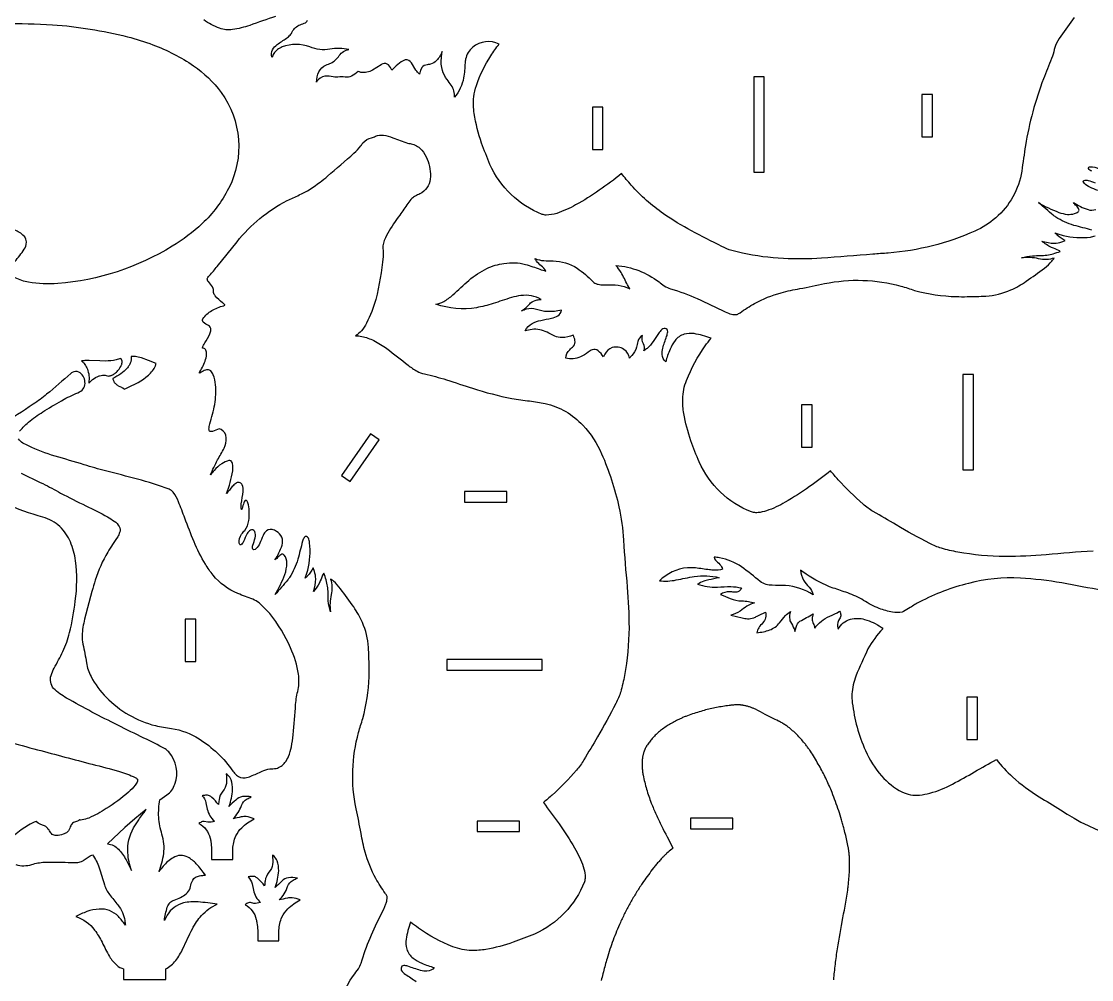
# Model space of a CAD drawing. Extents: x 18.1 to 81.3, y 11.9 to 64.7.
# Drawn here: x 42.56 to 67.84, y 24.52 to 47.15 of the extents above; entities that cross this region are included whole.
import ezdxf

# ---------------------------------------------------------------- set-up
doc = ezdxf.new("R2010")
doc.units = 0
doc.header["$MEASUREMENT"] = 0
doc.layers.get('0').update_dxf_attribs({"linetype": 'CONTINUOUS'})

msp = doc.modelspace()

# ---------------------------------------------------------------- linework, layer by layer
for points in [[(48.566, 47.267, 0.003925), (47.953, 47.058, -0.047624), (47.551, 46.958, -0.122497), (47.24, 46.99, -0.073814), (46.869, 47.186, -0.089923)], [(40.99, 47.059, -0.032685), (43.297, 47.071, -0.04507), (45.066, 46.789, -0.023575), (45.668, 46.6, -0.058692), (46.628, 46.102, -0.080834), (47.279, 45.474, -0.283166), (47.455, 43.203, -0.088092), (46.83, 42.377, -0.05292), (46.125, 41.842, -0.118379), (43.421, 40.958, -0.059823), (42.729, 40.991, -0.074183), (42.417, 41.094, -0.043802)], [(67.43, 47.242, -0.001808), (67.112, 46.801, 0.048267), (66.985, 46.581, 0.053543), (66.958, 46.487, -0.032799), (66.896, 46.274, -0.001182), (66.704, 45.792, 0.050203), (66.276, 44.219, -0.001096), (66.189, 43.615, -0.179531), (65.574, 42.511, -0.075982), (65.082, 42.199, -0.086689), (63.037, 41.68, -0.006698), (62.673, 41.654, -0.00483), (61.458, 41.557, -0.025308), (60.562, 41.549, -0.039353), (59.591, 41.676, -0.013854), (59.342, 41.738, -0.040061), (59.107, 41.835, -0.00145), (58.39, 42.202, -0.025729), (57.725, 42.608, -0.060129), (56.967, 43.284, -0.015158), (56.736, 43.557, -0.044175), (55.653, 42.815, -0.045913), (55.205, 42.617, -0.079791), (54.956, 42.576, -0.074661), (54.861, 42.594, -0.198744), (53.628, 43.774, -0.010998), (53.432, 44.277, -0.047383), (53.257, 44.975, -0.060687), (53.245, 45.368, -0.057482), (53.307, 45.637, -0.062522), (53.653, 46.339, -0.017087), (53.844, 46.616, 0.300286), (53.222, 46.54, 0.184286), (53.054, 46.259, 0.032509), (53.041, 46.17, -0.028759), (53.007, 45.817, -0.125891), (52.793, 45.36, 0.158118), (52.714, 45.642, 0.012289), (52.614, 45.779, -0.079871), (52.505, 45.99, -0.091742), (52.481, 46.292, -0.025713), (52.502, 46.444, -0.084534), (52.367, 46.224, -0.134701), (52.228, 46.141, -0.016605), (52.115, 46.121, 0.2525), (52, 46.025, 0.059575), (51.964, 45.905, -0.07477), (51.879, 46), (51.773, 46.171, 0.318047), (51.629, 46.24, 0.115857), (51.449, 46.133, 0.017302), (51.311, 46, 0.1015), (51.23, 46.124, 0.282727), (51.098, 46.146, 0.045738), (51.056, 46.128), (50.855, 46.002, -0.18395), (50.58, 45.948, -0.049964), (50.515, 45.968, -0.067609), (50.357, 45.857, -0.167125), (50.208, 45.837, 0.112454), (50.036, 45.835, -0.06006), (49.965, 45.836, 0.031409), (49.789, 45.861, 0.224368), (49.575, 45.775, 0.043079), (49.529, 45.718, -0.093148), (49.589, 45.961, -0.173538), (49.754, 46.118, 0.009954), (49.872, 46.165, 0.132246), (50.068, 46.346, -0.191244), (50.296, 46.489, 0.094208), (49.848, 46.493, -0.15346), (49.374, 46.55, 0.17786), (48.723, 46.548, 0.151126), (48.522, 46.392, 0.082325), (48.481, 46.298, -0.241662), (48.493, 46.483, -0.092711), (48.601, 46.602, -0.019299), (48.82, 46.752, 0.042738), (48.911, 46.827, 0.082819), (48.959, 46.908, -0.170782), (49.145, 47.072, -0.005428), (49.27, 47.119, 0.234932), (49.321, 47.183, 0.35305)], [(50.036, 23.63, -0.138745), (50.405, 24.617, 0.003131), (50.521, 24.772, 0.075431), (50.584, 24.909, -0.049842), (51.066, 26.069, 0.025525), (51.17, 26.305, 0.033711), (51.196, 26.398, 0.046653), (51.199, 26.466, 0.087821), (51.193, 26.494, 0.044113), (51.154, 26.559, -0.023513), (50.934, 26.906, -0.05953), (50.682, 27.532, -0.0271), (50.584, 27.972, 0.007058), (50.467, 28.556, -0.118436), (50.525, 30.358, -0.00786), (50.625, 30.684, 0.061214), (50.772, 31.669, 0.012751), (50.774, 31.922, 0.00818), (50.761, 32.366, 0.089353), (50.615, 32.955, 0.051449), (50.41, 33.32, 0.005478), (50.099, 33.751, 0.046223), (49.933, 33.929, 0.026547), (49.863, 33.981, -0.139855), (49.879, 33.612, 0.096415), (49.861, 33.207, -0.049384), (49.81, 33.465, -0.020224), (49.806, 33.655, 0.067289), (49.76, 33.959, 0.014824), (49.706, 34.12, 0.05435), (49.677, 34.071, -0.011044), (49.599, 33.891, -0.063442), (49.464, 33.689, 0.065799), (49.512, 33.985, 0.087486), (49.483, 34.16, 0.025091), (49.449, 34.243, -0.067829), (49.321, 34.053, -0.031851), (49.266, 34, 0.018936), (49.327, 34.189, 0.088965), (49.369, 34.838, 0.056015), (49.339, 34.947, 0.243935), (49.293, 34.987, 0.265649), (49.244, 34.963, 0.077454), (49.201, 34.872, -0.005669), (49.09, 34.446, -0.069677), (48.895, 34.017, -0.023659), (48.851, 33.958, -0.004465), (48.554, 33.612, 0.043572), (48.782, 34.087, 0.087449), (48.832, 34.353, 0.146573), (48.769, 34.547, 0.17072), (48.733, 34.567, 0.114481), (48.713, 34.565, 0.107313), (48.628, 34.505, -0.047605), (48.55, 34.434, 0.066233), (48.717, 34.78, 0.174072), (48.713, 34.966, 0.142602), (48.586, 35.105, 0.075809), (48.483, 35.149, 0.288194), (48.315, 35.086, 0.073331), (48.268, 35.01, -0.014135), (48.192, 34.824, -0.085914), (48.101, 34.694, -0.162564), (48.055, 34.669, -0.31879), (48.027, 34.689, -0.128668), (48.028, 34.781, 0.008326), (48.082, 34.951, 0.159985), (48.071, 35.105, 0.216479), (48.028, 35.142, 0.216479), (47.972, 35.133, 0.132103), (47.894, 35.054, 0.032337), (47.81, 34.867, -0.154521), (47.748, 34.79, -0.348588), (47.719, 34.799, -0.119184), (47.706, 34.829, -0.186766), (47.762, 35.04, -0.024243), (47.836, 35.129, 0.13028), (47.932, 35.361, 0.086554), (47.925, 35.732, 0.079179), (47.891, 35.821, 0.209238), (47.864, 35.842, 0.239226), (47.842, 35.83, 0.05888), (47.814, 35.78, 0.019497), (47.775, 35.646, -0.098553), (47.764, 35.623, -0.345791), (47.759, 35.625, -0.099093), (47.755, 35.758, 0.019902), (47.797, 36.048, 0.117088), (47.777, 36.203, 0.234621), (47.702, 36.263, 0.197162), (47.623, 36.239, 0.052412), (47.542, 36.165, 0.007679), (47.405, 36, 0.055985), (47.553, 36.534, 0.069328), (47.55, 36.708, 0.109173), (47.526, 36.759, 0.235841), (47.464, 36.776, 0.103218), (47.293, 36.703, 0.066248), (47.113, 36.543, 0.015289), (47.026, 36.439, -0.020164), (47.195, 36.793, 0.009044), (47.351, 37.074, 0.140338), (47.401, 37.318, 0.234832), (47.28, 37.513, 0.119377), (47.234, 37.525, -0.00716), (47.074, 37.467, -0.12957), (47.018, 37.463, -0.258637), (46.995, 37.489, -0.074854), (46.992, 37.517, -0.051564), (47.013, 37.645, 0.030476), (47.127, 38.106, 0.060498), (47.149, 38.569, 0.075638), (47.093, 38.803, 0.066103), (47.036, 38.894, 0.193801), (46.964, 38.925, 0.128838), (46.857, 38.892, 0.030521), (46.789, 38.852, -0.149217), (46.768, 38.845), (46.767, 38.847, -0.090408), (46.778, 38.877, 0.059639), (46.913, 39.167, 0.067073), (46.936, 39.32, 0.123991), (46.911, 39.402, 0.247435), (46.845, 39.432, -0.229764), (46.838, 39.435, -0.229764), (46.836, 39.443, -0.072169), (46.897, 39.558, 0.037646), (47.013, 39.773, 0.06957), (47.037, 39.87, 0.294773), (46.981, 39.967, -0.049), (46.856, 40.045, -0.359267), (46.849, 40.124, -0.115064), (47.058, 40.321, -0.071203), (47.34, 40.435, 0.145461), (47.365, 40.452, 0.244545), (47.364, 40.458, 0.057787), (47.314, 40.506, -0.060573), (47.14, 40.666, -0.093434), (47.1, 40.746, -0.081844), (47.1, 40.798, 0.152435), (47.075, 40.883, 0.029721), (46.977, 41.004, -0.159261), (46.951, 41.067, -0.174633), (46.965, 41.106, -0.037045), (47.004, 41.15, 0.011505), (47.186, 41.363), (47.655, 41.947, -0.108072), (48.839, 42.919, -0.008279), (49.125, 43.051, 0.054045), (49.616, 43.355, 0.014517), (49.791, 43.496, -0.001515), (50.417, 44.037, 0.05843), (50.58, 44.212, -0.028642), (50.628, 44.285, -0.163815), (50.829, 44.4, 0.033968), (50.927, 44.439, -0.138644), (51.111, 44.463, -0.057074), (51.335, 44.402, 0.016952), (51.684, 44.278, 0.010434), (51.8, 44.25, -0.152282), (52.019, 44.108, -0.087984), (52.145, 43.9, -0.123442), (52.218, 43.426, -0.252877), (51.972, 43.077, -0.007399), (51.864, 43.026, 0.058507), (51.786, 42.972, 0.039309), (51.687, 42.85, 0.002906), (51.499, 42.578, 0.03059), (51.217, 42.153, 0.052563), (51.112, 41.913, 0.100821), (51.101, 41.791, -0.042062), (51.104, 41.595, -0.043878), (50.929, 40.584, -0.046566), (50.714, 40.023, -0.052273), (50.592, 39.841, -0.078492), (50.453, 39.727, -0.062905), (50.601, 39.711, -0.062239), (50.887, 39.611, -0.042794), (51.196, 39.422, -0.010901), (51.696, 39.031, 0.039136), (51.906, 38.886, 0.086512), (52.082, 38.825, -0.021386), (52.6, 38.686, -0.003617), (53.218, 38.485, 0.03319), (54.147, 38.247, 0.013674), (54.565, 38.186, -0.018992), (54.932, 38.126, -0.153252), (55.823, 37.611, -0.086144), (56.266, 36.939, -0.04804), (56.676, 35.683, -0.039046), (56.783, 34.898, 0.008145), (56.871, 33.792, -0.020963), (56.913, 32.824, -0.042897), (56.807, 31.703, -0.018722), (56.718, 31.317, -0.048143), (56.601, 31.042, -0.019075), (56.167, 30.25, 0.001035), (55.849, 29.709, -0.043187), (55.673, 29.466, -0.030118), (55.098, 28.879, -0.012563), (54.89, 28.701, -0.00281), (55.261, 28.198, -0.021316), (55.629, 27.628, -0.047164), (55.833, 27.187, -0.050781), (55.876, 26.985, -0.052075), (55.873, 26.881, -0.04685), (55.859, 26.829, -0.198744), (54.679, 25.596, -0.010935), (54.176, 25.4, -0.041773), (53.535, 25.232, -0.038529), (53.194, 25.206, -0.085425), (52.752, 25.296, -0.063089), (51.938, 25.737, -0.013884), (51.755, 25.875, 0.057371), (51.648, 25.474, 0.097586), (51.663, 25.242, 0.159769), (51.813, 25.025, 0.065779), (52.018, 24.907, 0.029941), (52.312, 24.803, -0.206916), (52.141, 24.72, -0.081775), (51.989, 24.735, -0.016954), (51.691, 24.834, 0.064515), (51.594, 24.853, 0.399711), (51.53, 24.791, 0.045603), (51.531, 24.739, 0.096194), (51.632, 24.643, -0.015351), (51.882, 24.472, -0.055443)], [(67.842, 43.614, -0.154478), (67.765, 43.676, -0.348708), (67.774, 43.705, -0.119073), (67.804, 43.718, -0.186777), (68.015, 43.662, -0.02424)], [(67.986, 43.156, -0.014116), (67.8, 43.232, -0.085903), (67.669, 43.323, -0.162536), (67.644, 43.37, -0.318767), (67.664, 43.397, -0.128668), (67.756, 43.396, 0.008322), (67.926, 43.342, 0.159989)], [(67.847, 42.223, -0.005662), (67.422, 42.334, -0.069674), (66.992, 42.529, -0.023677), (66.933, 42.573, -0.004547), (66.587, 42.87, 0.041918), (67.062, 42.641, 0.053763), (67.269, 42.593, 0.090467), (67.435, 42.611, 0.074055), (67.52, 42.654, 0.323043), (67.54, 42.711, 0.107249), (67.48, 42.796, -0.047536), (67.409, 42.874, 0.066235), (67.755, 42.707, 0.174076), (67.942, 42.711, 0.165589)], [(42.374, 41.445, 0.02763), (42.605, 41.734, 0.092193), (42.674, 41.884, 0.288349), (42.596, 42.104, 0.124217), (42.363, 42.231, 0.045844)], [(67.873, 34.641, 0.008145), (66.767, 34.553, -0.020963), (65.799, 34.511, -0.042897), (64.679, 34.617, -0.018722), (64.292, 34.706, -0.048143), (64.017, 34.823, -0.019075), (63.225, 35.257, 0.001035), (62.684, 35.575, -0.043187), (62.441, 35.751, -0.030118), (61.854, 36.326, -0.012563), (61.676, 36.534, -0.00281), (61.173, 36.163, -0.021315), (60.603, 35.795, -0.047162), (60.162, 35.591, -0.050789), (59.96, 35.548, -0.05206), (59.856, 35.551, -0.046857), (59.804, 35.565, -0.198745), (58.571, 36.745, -0.01093), (58.375, 37.248, -0.041772), (58.207, 37.889, -0.038529), (58.181, 38.23, -0.085426), (58.271, 38.672, -0.063091), (58.712, 39.486, -0.013883), (58.85, 39.669, 0.057374), (58.449, 39.776, 0.097611), (58.217, 39.761, 0.159709), (58, 39.611, 0.065673), (57.882, 39.406, 0.031548), (57.779, 39.113, -0.212601), (57.695, 39.284, -0.076499), (57.709, 39.431, -0.024331), (57.802, 39.708, 0.045374), (57.828, 39.821, 0.426261), (57.767, 39.894, 0.045597), (57.714, 39.893, 0.091521), (57.627, 39.803), (57.485, 39.594, -0.05877), (57.343, 39.429, -0.040797), (57.267, 39.372, 0.228724), (57.255, 39.535, -0.208803), (57.23, 39.732, 0.204624), (57.118, 39.591, -0.016988), (57.091, 39.454, -0.107421), (56.979, 39.256, -0.022471), (56.924, 39.195, 0.218705), (56.793, 39.402, 0.242788), (56.516, 39.445, 0.171212), (56.343, 39.292, 0.03426), (56.311, 39.229, 0.081277), (56.181, 39.372, 0.257911), (56.043, 39.396, 0.078076), (55.949, 39.341, -0.053308), (55.769, 39.226, -0.165221), (55.418, 39.194, -0.181195), (55.512, 39.396, 0.021516), (55.601, 39.481, 0.230596), (55.637, 39.617, 0.065119), (55.597, 39.74, -0.102309), (55.327, 39.682, -0.09166), (55.159, 39.717, -0.02435), (54.978, 39.808, 0.15666), (54.622, 39.875, 0.053699), (54.458, 39.84, -0.165936), (54.628, 40.019, -0.068075), (54.827, 40.09, -0.004735), (55.083, 40.142, 0.086735), (55.233, 40.199, 0.20593), (55.318, 40.328, -0.057828), (54.985, 40.296, -0.079949), (54.726, 40.349, 0.148824), (54.492, 40.352, 0.024726), (54.376, 40.314, 0.067012), (54.501, 40.412, -0.012767), (54.589, 40.5, -0.142006), (54.741, 40.572, -0.037827), (54.839, 40.582, 0.165969), (54.358, 40.674, 0.039609), (54.139, 40.628, 0.008306), (53.702, 40.486, -0.030814), (53.31, 40.389, -0.124758), (52.348, 40.473, 0.102561), (52.536, 40.535, 0.056959), (52.752, 40.691, -0.005461), (53.132, 41.035, -0.063263), (53.554, 41.315, -0.079246), (53.96, 41.432, -0.027955), (54.218, 41.451, -0.072759), (54.466, 41.412, -0.014972), (54.808, 41.298, 0.011768), (54.945, 41.254, 0.164846), (54.84, 41.376, -0.068303), (54.726, 41.49, -0.044931), (54.693, 41.549, 0.076653), (54.903, 41.5, 0.025143), (55.12, 41.492, -0.148872), (55.686, 41.322, -0.057644), (56.059, 41.005, 0.136902), (56.159, 40.948, 0.059335), (56.274, 40.931, -0.010068), (56.587, 40.926, -0.084223), (56.863, 40.869, -0.030098), (56.932, 40.836), (56.877, 40.926, 0.018211), (56.724, 41.224, 0.051838), (56.605, 41.387, -0.143391), (57.622, 40.997, 0.015732), (57.747, 40.903, 0.078371), (57.897, 40.835, -0.034724), (58.524, 40.605, -0.013947), (59.185, 40.291, 0.042721), (59.336, 40.236, 0.067123), (59.442, 40.225, 0.074243), (59.469, 40.231, 0.05009), (59.535, 40.27, -0.024201), (59.881, 40.49, -0.059496), (60.507, 40.742, -0.027114), (60.948, 40.84, 0.00707), (61.531, 40.957, -0.118436), (63.333, 40.899, -0.00786), (63.66, 40.799, 0.061213), (64.644, 40.652, 0.012752), (64.897, 40.65, 0.00818), (65.342, 40.663, 0.089353), (65.93, 40.809, 0.051449), (66.295, 41.014, 0.005478), (66.726, 41.325, 0.046223), (66.904, 41.491, 0.026547), (66.956, 41.561, -0.139855), (66.588, 41.545, 0.096415), (66.182, 41.563, -0.049385), (66.44, 41.614, -0.020223), (66.63, 41.618, 0.067295), (66.934, 41.665, 0.014774), (67.095, 41.718, 0.044139), (67.066, 41.737, 0.009954), (66.893, 41.813, -0.071673), (66.665, 41.96, 0.066243), (66.96, 41.912, 0.087484), (67.136, 41.941, 0.025089), (67.219, 41.975, -0.067829), (67.028, 42.103, -0.031851), (66.975, 42.158, 0.018936), (67.165, 42.097, 0.088966), (67.813, 42.055, 0.05601), (67.922, 42.085, 0.243836)], [(42.519, 37.471, -0.0556), (42.766, 37.713, -0.030559), (43.115, 37.957, -0.016237), (43.568, 38.225, -0.021217), (43.937, 38.401, 0.311182), (44.063, 38.637, 0.252688), (43.919, 38.869, 0.271322), (43.759, 38.858, 0.039668), (43.73, 38.835, -0.000799), (43.157, 38.343, -0.020858), (42.841, 38.11, -0.002371), (42.095, 37.617, 0.013297)], [(42.554, 36.481, 0.002365), (43.07, 36.233, -0.017758), (43.486, 36.012, 0.013843), (44.085, 35.711, -0.018799), (44.594, 35.448, -0.012103), (44.756, 35.349, -0.089513), (44.874, 35.22, -0.222177), (44.882, 35.078, -0.054054), (44.835, 34.98, 0.014394), (44.6, 34.616, 0.055203), (44.305, 33.955, 0.011763), (44.226, 33.686), (44.054, 33.033, 0.050413), (43.995, 32.644, 0.056514), (44.014, 32.444, -0.028333), (44.095, 32.002, 0.079755), (44.206, 31.677, 0.076158), (44.568, 31.186, 0.136497), (45.726, 30.517, 0.034232), (46.11, 30.452, -0.10269), (46.757, 30.205, -0.099507), (47.558, 29.444, 0.054189), (47.64, 29.348, 0.214463), (47.844, 29.287, 0.075476), (47.982, 29.323, 0.005584), (48.248, 29.442, -0.07178), (48.426, 29.494, 0.046839), (48.575, 29.508, 0.176212), (48.787, 29.647, 0.075602), (48.869, 29.791, 0.046443), (48.939, 30.019, 0.027252), (48.981, 30.304, 0.005702), (49.038, 31.019, -0.035125), (49.097, 31.37, 0.090069), (49.106, 31.733, 0.06898), (48.92, 32.354, 0.068717), (48.426, 33.163, 0.039769), (48.174, 33.417, 0.075512), (48.027, 33.502, -0.004503), (47.675, 33.637, -0.125054), (47.089, 34.073, -0.038275), (46.906, 34.332, -0.036786), (46.639, 34.862, -0.009838), (46.422, 35.416, 0.003198), (46.27, 35.806, 0.065239), (46.148, 36.029, 0.141225), (46.051, 36.099, 0.027894), (45.306, 36.339, 0.001515), (44.546, 36.535, -0.0137), (44.046, 36.679, 0.003085), (43.355, 36.885, -0.039903), (42.729, 37.123, -0.016897), (42.597, 37.193, -0.079079), (42.489, 37.288, -0.25982)], [(42.431, 27.234, 0.144851), (42.804, 27.238, -0.064584), (43.103, 27.292, -0.02396), (43.668, 27.287, 0.010942), (43.864, 27.285, 0.055962), (43.98, 27.305, 0.07914), (44.043, 27.346, -0.052165), (44.238, 27.467, -0.084155), (44.397, 27.163, -0.008025), (44.521, 26.759, 0.088695), (44.644, 26.529, 0.010388), (44.842, 26.282, -0.131415), (45.003, 25.912, -0.022618), (45.016, 25.808, 0.034035), (44.851, 26.01, 0.222365), (44.397, 26.184, 0.077202), (44.108, 26.125, 0.033489), (43.843, 26.011, -0.16024), (44.291, 25.688, -0.042213), (44.465, 25.403, 0.016691), (44.643, 25.064, 0.072661), (44.813, 24.859, 0.093343), (44.973, 24.77), (44.973, 24.52), (45.973, 24.52), (45.973, 24.77, 0.105285), (46.205, 24.97, 0.055213), (46.376, 25.253, -0.012702), (46.599, 25.718, -0.058325), (46.817, 26.034, -0.104148), (47.189, 26.301, 0.010933), (46.735, 26.354, 0.073772), (46.388, 26.329, 0.198337), (46.006, 26.042, 0.042453), (45.939, 25.912, -0.04715), (46.008, 26.23, -0.093243), (46.07, 26.337, -0.117228), (46.173, 26.399, 0.084754), (46.455, 26.544, 0.147592), (46.544, 26.681, -0.010356), (46.585, 26.824, -0.233312), (46.72, 26.955, -0.05193), (46.822, 26.979, -0.010674), (46.909, 26.986, 0.024877), (46.692, 27.254, 0.07386), (46.495, 27.409, 0.268812), (46.146, 27.399, 0.086636), (45.912, 27.198, 0.012602), (45.809, 27.072, 0.05932), (45.923, 27.496, 0.106272), (45.881, 27.953, -0.054463), (45.805, 28.354, -0.057709), (45.832, 28.769), (45.998, 28.88, 0.158148), (46.187, 29.139, 0.271021), (46.042, 29.895, 0.06059), (45.957, 29.968, 0.020769), (45.455, 30.225, -0.006683), (44.838, 30.529, -0.015473), (43.629, 31.169, -0.06454), (43.322, 31.394, -0.24301), (43.261, 31.704, -0.05394), (43.335, 31.876, 0.012238), (43.541, 32.267, 0.051078), (43.7, 32.716, 0.033761), (43.832, 33.459, 0.07051), (43.839, 34.413, 0.064), (43.719, 34.855, 0.09958), (43.469, 35.219, 0.120594), (43.068, 35.443, -0.038351), (42.181, 35.762, 0.054843)], [(68.103, 33.71, -0.000542), (67.136, 33.887, 0.029527), (66.157, 34.003, 0.075245), (64.933, 33.878, 0.059143), (63.779, 33.438, 0.014741), (63.556, 33.31, -0.008216), (63.399, 33.211, -0.073357), (63.367, 33.199, -0.090315), (63.137, 33.199, -0.05967), (62.824, 33.287, -0.047653), (62.453, 33.476, 0.052238), (62.081, 33.652, -0.002306), (61.736, 33.768, -0.066468), (61.097, 34.098, -0.009731), (60.962, 34.193, 0.075674), (61.038, 33.951, 0.086057), (61.166, 33.792, -0.150846), (61.261, 33.607, 0.13428), (60.611, 33.824, 0.004116), (60.298, 33.832, -0.038767), (60.15, 33.851, -0.097376), (60.013, 33.921, 0.01714), (59.571, 34.268, 0.108074), (59.05, 34.482, 0.026603), (58.922, 34.496, 0.181342), (59.007, 34.377, -0.088756), (59.097, 34.269, -0.049923), (59.12, 34.213, -0.105506), (58.917, 34.188, -0.02449), (58.815, 34.197, 0.002437), (58.481, 34.242, 0.187304), (57.771, 34.051, 0.033424), (57.632, 33.938, 0.075821), (58.027, 33.958, -0.010713), (58.455, 34.041, -0.100749), (59.042, 34.012, -0.023208), (58.795, 33.963, 0.055407), (58.677, 33.929, 0.016735), (58.533, 33.86, 0.100305), (59, 33.787, -0.020285), (59.319, 33.803, -0.054868), (59.567, 33.77, -0.127164), (59.516, 33.693, -0.155265), (59.443, 33.668, -0.042266), (59.34, 33.676, 0.136045), (59.122, 33.644, 0.044675), (59.077, 33.617, 0.015221), (59.304, 33.52, 0.081343), (59.579, 33.463, -0.067786), (59.881, 33.415, 0.090804), (59.7, 33.339, 0.012449), (59.536, 33.225, -0.097633), (59.315, 33.126), (59.587, 33.063, 0.02432), (59.709, 33.042, 0.122411), (59.859, 33.066, 0.033681), (59.937, 33.103, -0.017239), (60.14, 33.2, -0.1182), (60.14, 33.066, -0.100556), (60.072, 32.945, 0.039369), (59.977, 32.828, 0.09971), (59.934, 32.713, 0.065085), (60.237, 32.778, 0.13038), (60.471, 32.946, -0.026532), (60.607, 33.116, -0.069909), (60.727, 33.21, 0.137772), (60.708, 33.023, 0.059571), (60.726, 32.971, -0.032504), (60.812, 32.802, -0.030661), (60.832, 32.74), (60.881, 32.892, -0.17415), (60.949, 32.982, 0.001615), (61.26, 33.157, 0.06923), (61.239, 33.038, 0.116422), (61.266, 32.931, -0.087205), (61.302, 32.817, -0.151257), (61.653, 33.102, 0.037241), (61.886, 33.218, -0.100703), (61.917, 33.136, -0.182424), (61.884, 33.039, 0.190192), (61.841, 32.857, 0.04589), (61.853, 32.794, -0.223597), (62.145, 33.03, -0.13255), (62.478, 33.027, -0.085249), (62.871, 32.841, -0.058072), (62.905, 32.806, -0.330324), (62.906, 32.801, 0.069332), (62.558, 32.328, 0.019577), (62.273, 31.688, 0.070486), (62.179, 31.265, 0.050355), (62.188, 31.06, 0.074491), (62.498, 29.927, 0.070879), (62.878, 29.329, 0.092875), (63.361, 28.951, 0.137869), (63.774, 28.879, 0.045287), (64.018, 28.924, 0.059458), (64.554, 29.136, 0.005917), (65.074, 29.425, -0.003183), (65.591, 29.718, 0.049474), (65.973, 29.305, 0.044023), (66.6, 28.838, 0.002318), (67.106, 28.53, 0.153583), (69.93, 27.677, 0.027756)], [(42.215, 30.148, 0.006146), (42.942, 29.949, 0.000421), (44.234, 29.605, -0.010892), (44.876, 29.435, -0.032951), (45.249, 29.294, -0.085529), (45.3, 29.252, -0.233583), (45.302, 29.204, -0.096698), (45.249, 29.111, -0.048428), (45.091, 28.947, -0.044512), (44.566, 28.558, -0.041707), (44.156, 28.336, -0.052969), (43.999, 28.29, -0.092075), (43.938, 28.293, -0.155289), (43.862, 28.253, 0.119259), (43.77, 28.212, 0.131194), (43.716, 28.126, -0.10661), (43.648, 28.008, -0.124074), (43.546, 27.953, -0.072134), (43.385, 27.921, -0.135686), (43.29, 27.948, -0.12044), (43.225, 28.034, 0.188777), (43.197, 28.062, 0.213734), (43.108, 28.148, -0.09507), (42.913, 28.25, 0.08914), (42.727, 28.167, 0.078884), (42.114, 27.641, 0.061034)]]:
    msp.add_lwpolyline(points, format="xyb")
for points in [[(60.109, 45.84), (59.859, 45.84), (59.859, 43.59), (60.109, 43.59)], [(64.082, 45.427), (63.832, 45.427), (63.832, 44.427), (64.082, 44.427)], [(56.297, 45.127), (56.047, 45.127), (56.047, 44.127), (56.297, 44.127)], [(44.904, 39.19), (44.88, 39.18), (44.853, 39.171), (44.826, 39.162), (44.798, 39.155), (44.768, 39.15), (44.738, 39.144), (44.675, 39.137), (44.61, 39.132), (44.544, 39.13), (44.41, 39.132), (44.161, 39.14), (44.108, 39.141), (44.061, 39.139), (44.039, 39.137), (44.019, 39.135), (44.001, 39.132), (43.992, 39.131), (43.984, 39.129), (43.994, 39.121), (44.004, 39.112), (44.013, 39.103), (44.023, 39.094), (44.032, 39.083), (44.041, 39.073), (44.059, 39.05), (44.076, 39.024), (44.093, 38.996), (44.107, 38.966), (44.121, 38.934), (44.132, 38.9), (44.142, 38.864), (44.15, 38.825), (44.155, 38.785), (44.158, 38.742), (44.158, 38.698), (44.155, 38.651), (44.15, 38.603), (44.163, 38.618), (44.177, 38.634), (44.192, 38.649), (44.208, 38.663), (44.242, 38.691), (44.277, 38.716), (44.313, 38.739), (44.33, 38.748), (44.348, 38.757), (44.364, 38.765), (44.38, 38.772), (44.395, 38.777), (44.409, 38.781), (44.447, 38.79), (44.477, 38.795), (44.49, 38.797), (44.501, 38.797), (44.512, 38.797), (44.522, 38.797), (44.532, 38.796), (44.542, 38.794), (44.563, 38.789), (44.617, 38.775), (44.631, 38.777), (44.645, 38.779), (44.659, 38.782), (44.672, 38.786), (44.685, 38.79), (44.698, 38.795), (44.71, 38.8), (44.722, 38.806), (44.734, 38.812), (44.745, 38.819), (44.756, 38.826), (44.767, 38.834), (44.787, 38.85), (44.806, 38.867), (44.824, 38.884), (44.84, 38.902), (44.855, 38.92), (44.868, 38.937), (44.88, 38.954), (44.89, 38.97), (44.907, 38.998), (44.919, 39.024), (44.925, 39.037), (44.93, 39.05), (44.934, 39.063), (44.937, 39.075), (44.939, 39.082), (44.94, 39.088), (44.94, 39.094), (44.941, 39.101), (44.941, 39.107), (44.941, 39.113), (44.941, 39.119), (44.94, 39.125), (44.939, 39.131), (44.938, 39.137), (44.936, 39.143), (44.934, 39.148), (44.932, 39.154), (44.929, 39.159), (44.926, 39.165), (44.923, 39.17), (44.919, 39.175), (44.914, 39.18), (44.91, 39.185)], [(44.719, 38.714), (44.724, 38.698), (44.729, 38.682), (44.735, 38.667), (44.742, 38.653), (44.748, 38.64), (44.756, 38.629), (44.764, 38.617), (44.772, 38.607), (44.781, 38.598), (44.79, 38.589), (44.799, 38.581), (44.809, 38.573), (44.819, 38.566), (44.829, 38.559), (44.849, 38.547), (44.927, 38.509), (44.945, 38.5), (44.953, 38.496), (44.961, 38.491), (44.968, 38.485), (44.975, 38.48), (44.978, 38.477), (44.981, 38.474), (44.984, 38.471), (44.986, 38.468), (45.047, 38.492), (45.141, 38.533), (45.256, 38.591), (45.317, 38.625), (45.38, 38.663), (45.443, 38.704), (45.503, 38.748), (45.56, 38.795), (45.587, 38.82), (45.612, 38.846), (45.636, 38.872), (45.658, 38.898), (45.678, 38.926), (45.696, 38.954), (45.705, 38.968), (45.712, 38.982), (45.719, 38.997), (45.726, 39.012), (45.731, 39.026), (45.736, 39.041), (45.74, 39.056), (45.744, 39.071), (45.56, 39.144), (45.395, 39.201), (45.321, 39.221), (45.287, 39.228), (45.256, 39.234), (45.226, 39.237), (45.212, 39.237), (45.199, 39.238), (45.186, 39.237), (45.174, 39.236), (45.163, 39.234), (45.157, 39.233), (45.152, 39.231), (45.153, 39.223), (45.155, 39.214), (45.155, 39.205), (45.156, 39.197), (45.156, 39.188), (45.156, 39.179), (45.155, 39.162), (45.152, 39.144), (45.149, 39.127), (45.144, 39.109), (45.138, 39.092), (45.131, 39.075), (45.123, 39.057), (45.114, 39.04), (45.103, 39.023), (45.092, 39.006), (45.08, 38.989), (45.067, 38.972), (45.053, 38.955), (45.022, 38.922), (44.987, 38.89), (44.95, 38.858), (44.909, 38.827), (44.865, 38.798), (44.819, 38.769), (44.77, 38.741)], [(65.052, 38.811), (64.802, 38.811), (64.802, 36.561), (65.052, 36.561)], [(61.24, 38.098), (60.99, 38.098), (60.99, 37.098), (61.24, 37.098)], [(50.808, 37.412), (50.124, 36.426), (50.329, 36.284), (51.014, 37.269)], [(53.027, 36.049), (53.027, 35.799), (54.027, 35.799), (54.027, 36.049)], [(46.433, 32.03), (46.683, 32.03), (46.683, 33.03), (46.433, 33.03)], [(52.613, 32.077), (52.613, 31.827), (54.863, 31.827), (54.863, 32.077)], [(65.145, 31.189), (64.895, 31.189), (64.895, 30.189), (65.145, 30.189)], [(59.366, 28.081), (59.366, 28.331), (58.366, 28.331), (58.366, 28.081)], [(53.326, 28.265), (53.326, 28.015), (54.326, 28.015), (54.326, 28.265)]]:
    msp.add_lwpolyline(points, close=True)
msp.add_lwpolyline([(61.751, 24.514), (61.754, 24.561), (61.758, 24.607), (61.762, 24.653), (61.767, 24.698), (61.771, 24.744), (61.776, 24.79), (61.781, 24.836), (61.787, 24.882), (61.792, 24.928), (61.798, 24.974), (61.804, 25.019), (61.811, 25.065), (61.817, 25.111), (61.824, 25.156), (61.831, 25.202), (61.838, 25.248), (61.853, 25.339), (61.868, 25.43), (61.883, 25.521), (61.899, 25.612), (61.915, 25.703), (61.932, 25.794), (61.965, 25.975), (61.982, 26.069), (62, 26.163), (62.018, 26.257), (62.026, 26.304), (62.035, 26.351), (62.043, 26.399), (62.051, 26.446), (62.059, 26.493), (62.066, 26.54), (62.073, 26.587), (62.079, 26.635), (62.085, 26.682), (62.087, 26.706), (62.09, 26.729), (62.095, 26.775), (62.099, 26.82), (62.104, 26.865), (62.108, 26.911), (62.111, 26.956), (62.115, 27.002), (62.118, 27.047), (62.12, 27.093), (62.122, 27.138), (62.123, 27.161), (62.124, 27.184), (62.124, 27.207), (62.125, 27.23), (62.125, 27.252), (62.125, 27.275), (62.125, 27.298), (62.124, 27.321), (62.124, 27.343), (62.123, 27.366), (62.122, 27.389), (62.12, 27.412), (62.119, 27.434), (62.117, 27.457), (62.115, 27.477), (62.113, 27.496), (62.111, 27.516), (62.109, 27.535), (62.106, 27.555), (62.104, 27.574), (62.101, 27.593), (62.098, 27.613), (62.095, 27.632), (62.091, 27.651), (62.084, 27.69), (62.077, 27.728), (62.068, 27.767), (62.06, 27.805), (62.051, 27.844), (62.042, 27.882), (62.033, 27.92), (62.014, 27.996), (61.995, 28.072), (61.988, 28.1), (61.981, 28.128), (61.974, 28.155), (61.966, 28.183), (61.959, 28.21), (61.951, 28.237), (61.943, 28.265), (61.935, 28.292), (61.918, 28.347), (61.901, 28.401), (61.884, 28.455), (61.866, 28.509), (61.847, 28.563), (61.828, 28.617), (61.809, 28.671), (61.789, 28.724), (61.769, 28.778), (61.749, 28.831), (61.729, 28.884), (61.708, 28.937), (61.693, 28.975), (61.677, 29.014), (61.661, 29.052), (61.645, 29.09), (61.629, 29.127), (61.612, 29.165), (61.595, 29.203), (61.578, 29.24), (61.56, 29.277), (61.542, 29.315), (61.524, 29.352), (61.505, 29.388), (61.486, 29.425), (61.467, 29.461), (61.447, 29.498), (61.428, 29.534), (61.406, 29.573), (61.384, 29.611), (61.361, 29.65), (61.339, 29.689), (61.316, 29.727), (61.293, 29.766), (61.269, 29.804), (61.246, 29.841), (61.221, 29.879), (61.196, 29.916), (61.184, 29.935), (61.171, 29.953), (61.158, 29.971), (61.145, 29.989), (61.132, 30.007), (61.119, 30.025), (61.106, 30.043), (61.092, 30.061), (61.078, 30.079), (61.064, 30.096), (61.05, 30.114), (61.036, 30.131), (61.014, 30.157), (60.992, 30.182), (60.97, 30.208), (60.947, 30.233), (60.924, 30.257), (60.9, 30.282), (60.877, 30.306), (60.852, 30.329), (60.828, 30.353), (60.803, 30.376), (60.778, 30.398), (60.752, 30.42), (60.726, 30.442), (60.7, 30.463), (60.673, 30.484), (60.646, 30.505), (60.627, 30.518), (60.608, 30.531), (60.589, 30.544), (60.569, 30.556), (60.549, 30.568), (60.529, 30.58), (60.509, 30.591), (60.488, 30.602), (60.467, 30.613), (60.447, 30.624), (60.405, 30.645), (60.363, 30.666), (60.322, 30.687), (60.227, 30.735), (60.18, 30.759), (60.133, 30.783), (60.015, 30.843), (59.956, 30.873), (59.897, 30.903), (59.881, 30.912), (59.864, 30.919), (59.847, 30.927), (59.83, 30.934), (59.813, 30.94), (59.796, 30.947), (59.779, 30.953), (59.761, 30.958), (59.744, 30.964), (59.726, 30.969), (59.709, 30.974), (59.691, 30.978), (59.673, 30.983), (59.655, 30.987), (59.637, 30.991), (59.619, 30.995), (59.609, 30.997), (59.598, 30.999), (59.588, 31.001), (59.577, 31.002), (59.566, 31.004), (59.556, 31.005), (59.545, 31.006), (59.534, 31.007), (59.524, 31.008), (59.513, 31.008), (59.491, 31.009), (59.47, 31.009), (59.449, 31.009), (59.427, 31.008), (59.406, 31.007), (59.384, 31.005), (59.363, 31.003), (59.341, 31.001), (59.32, 30.999), (59.299, 30.996), (59.277, 30.993), (59.24, 30.988), (59.203, 30.982), (59.166, 30.977), (59.129, 30.971), (59.091, 30.965), (59.054, 30.958), (59.017, 30.952), (58.98, 30.945), (58.943, 30.937), (58.906, 30.93), (58.87, 30.922), (58.833, 30.914), (58.796, 30.905), (58.76, 30.896), (58.723, 30.887), (58.687, 30.877), (58.648, 30.866), (58.608, 30.854), (58.568, 30.843), (58.529, 30.831), (58.489, 30.819), (58.45, 30.806), (58.411, 30.793), (58.372, 30.78), (58.333, 30.766), (58.294, 30.752), (58.256, 30.737), (58.237, 30.73), (58.218, 30.722), (58.198, 30.714), (58.18, 30.706), (58.161, 30.698), (58.142, 30.69), (58.123, 30.681), (58.104, 30.672), (58.086, 30.664), (58.067, 30.655), (58.038, 30.64), (58.009, 30.625), (57.981, 30.61), (57.953, 30.595), (57.924, 30.579), (57.896, 30.563), (57.869, 30.546), (57.841, 30.529), (57.814, 30.512), (57.787, 30.494), (57.76, 30.476), (57.734, 30.457), (57.707, 30.438), (57.682, 30.419), (57.656, 30.399), (57.631, 30.378), (57.611, 30.361), (57.591, 30.344), (57.571, 30.326), (57.552, 30.308), (57.533, 30.289), (57.515, 30.27), (57.497, 30.251), (57.479, 30.232), (57.461, 30.212), (57.444, 30.192), (57.427, 30.171), (57.411, 30.15), (57.394, 30.129), (57.378, 30.108), (57.363, 30.087), (57.348, 30.065), (57.342, 30.056), (57.336, 30.047), (57.33, 30.037), (57.324, 30.028), (57.319, 30.019), (57.313, 30.009), (57.308, 30), (57.303, 29.99), (57.298, 29.98), (57.294, 29.97), (57.289, 29.96), (57.285, 29.95), (57.28, 29.94), (57.276, 29.93), (57.272, 29.92), (57.269, 29.91), (57.265, 29.899), (57.261, 29.889), (57.258, 29.879), (57.255, 29.868), (57.252, 29.858), (57.249, 29.847), (57.246, 29.837), (57.244, 29.826), (57.241, 29.815), (57.239, 29.805), (57.237, 29.794), (57.235, 29.783), (57.232, 29.761), (57.229, 29.74), (57.226, 29.715), (57.224, 29.691), (57.222, 29.666), (57.221, 29.642), (57.221, 29.617), (57.221, 29.593), (57.221, 29.568), (57.222, 29.544), (57.224, 29.519), (57.226, 29.495), (57.228, 29.471), (57.231, 29.446), (57.234, 29.422), (57.238, 29.398), (57.242, 29.373), (57.247, 29.349), (57.255, 29.307), (57.264, 29.265), (57.273, 29.223), (57.283, 29.181), (57.293, 29.14), (57.304, 29.098), (57.316, 29.057), (57.327, 29.016), (57.34, 28.974), (57.352, 28.933), (57.366, 28.892), (57.379, 28.852), (57.394, 28.811), (57.408, 28.771), (57.423, 28.731), (57.439, 28.69), (57.452, 28.656), (57.466, 28.622), (57.48, 28.588), (57.494, 28.554), (57.509, 28.52), (57.524, 28.486), (57.539, 28.452), (57.554, 28.418), (57.569, 28.385), (57.584, 28.351), (57.6, 28.318), (57.616, 28.284), (57.632, 28.251), (57.648, 28.218), (57.681, 28.152), (57.714, 28.085), (57.747, 28.02), (57.781, 27.954), (57.814, 27.888), (57.883, 27.757), (57.951, 27.626), (57.921, 27.602), (57.892, 27.577), (57.863, 27.553), (57.835, 27.527), (57.807, 27.502), (57.793, 27.489), (57.779, 27.476), (57.765, 27.463), (57.751, 27.449), (57.738, 27.436), (57.725, 27.422), (57.707, 27.404), (57.69, 27.386), (57.673, 27.368), (57.656, 27.349), (57.639, 27.33), (57.622, 27.312), (57.606, 27.293), (57.589, 27.274), (57.573, 27.255), (57.557, 27.235), (57.541, 27.216), (57.525, 27.196), (57.509, 27.177), (57.493, 27.157), (57.462, 27.118), (57.432, 27.078), (57.402, 27.037), (57.372, 26.997), (57.342, 26.956), (57.313, 26.915), (57.284, 26.874), (57.256, 26.833), (57.227, 26.791), (57.208, 26.764), (57.19, 26.736), (57.172, 26.709), (57.154, 26.681), (57.136, 26.653), (57.118, 26.625), (57.1, 26.597), (57.083, 26.569), (57.065, 26.541), (57.048, 26.513), (57.031, 26.484), (57.014, 26.456), (56.998, 26.427), (56.981, 26.398), (56.965, 26.37), (56.948, 26.341), (56.932, 26.312), (56.916, 26.283), (56.901, 26.254), (56.885, 26.225), (56.869, 26.195), (56.854, 26.166), (56.839, 26.136), (56.824, 26.107), (56.809, 26.077), (56.794, 26.048), (56.78, 26.018), (56.765, 25.988), (56.751, 25.958), (56.737, 25.928), (56.723, 25.898), (56.709, 25.868), (56.686, 25.817), (56.663, 25.765), (56.641, 25.713), (56.619, 25.661), (56.598, 25.608), (56.577, 25.556), (56.557, 25.503), (56.537, 25.45), (56.518, 25.397), (56.499, 25.344), (56.481, 25.29), (56.463, 25.237), (56.445, 25.183), (56.428, 25.129), (56.412, 25.075), (56.395, 25.021), (56.384, 24.981), (56.372, 24.941), (56.361, 24.9), (56.35, 24.86), (56.339, 24.82), (56.328, 24.78), (56.317, 24.739), (56.307, 24.699), (56.296, 24.659), (56.286, 24.618), (56.276, 24.578), (56.266, 24.537), (56.256, 24.497)])
for points in [[(47.055, 27.354), (47.555, 27.354), (47.555, 27.604, -0.090549), (47.626, 27.911, -0.093385), (47.766, 28.107, -0.064919), (48.057, 28.318, 0.07327), (47.87, 28.368, 0.07207), (47.754, 28.361, 0.005783), (47.561, 28.317, 0.123911), (47.759, 28.632, -0.184966), (47.89, 28.785, -0.039036), (47.992, 28.834, 0.075561), (47.78, 28.843, 0.153549), (47.623, 28.76, 0.003489), (47.464, 28.611, 0.081362), (47.548, 29.005, 0.091996), (47.512, 29.241, 0.110457), (47.438, 29.351, 0.061375), (47.401, 29.377, -0.051974), (47.404, 29.153, -0.158753), (47.318, 28.973, 0.133981), (47.229, 28.764, 0.02712), (47.217, 28.653, 0.024975), (47.063, 28.819, 0.056066), (47.005, 28.859, 0.151507), (46.909, 28.873, 0.011613), (46.83, 28.862, -0.141205), (46.92, 28.696), (46.95, 28.548, 0.158802), (47.121, 28.259, -0.113769), (46.966, 28.236), (46.88, 28.255, 0.176275), (46.796, 28.232, 0.030081), (46.756, 28.204, -0.222578), (47.019, 27.858, -0.024043), (47.036, 27.775, -0.016694), (47.055, 27.604)], [(45.511, 28.535), (45.241, 28.319), (45.007, 28.115), (44.595, 27.727, -0.176686), (44.853, 27.599, -0.070342), (45.032, 27.349, -0.019372), (45.158, 27.095, -0.058978), (45.075, 27.517, -0.145471), (45.211, 28.101, -0.027806), (45.332, 28.296, -0.011486)], [(48.144, 25.437), (48.644, 25.437), (48.644, 25.687, -0.090549), (48.715, 25.995, -0.093385), (48.856, 26.19, -0.064919), (49.146, 26.402, 0.07327), (48.959, 26.452, 0.07207), (48.843, 26.444, 0.005783), (48.651, 26.4, 0.123911), (48.848, 26.715, -0.184966), (48.979, 26.868, -0.039036), (49.081, 26.917, 0.075561), (48.87, 26.926, 0.153549), (48.712, 26.843, 0.003489), (48.554, 26.694, 0.081362), (48.638, 27.089, 0.091996), (48.601, 27.324, 0.110457), (48.528, 27.434, 0.061375), (48.49, 27.46, -0.051974), (48.493, 27.237, -0.158753), (48.408, 27.057, 0.133981), (48.319, 26.847, 0.02712), (48.306, 26.736, 0.024975), (48.152, 26.902, 0.056066), (48.094, 26.943, 0.151507), (47.999, 26.956, 0.011613), (47.92, 26.945, -0.141205), (48.009, 26.78), (48.04, 26.632, 0.158802), (48.21, 26.342, -0.113769), (48.055, 26.32), (47.969, 26.338, 0.176275), (47.885, 26.315, 0.030081), (47.845, 26.288, -0.222578), (48.109, 25.941, -0.024043), (48.125, 25.858, -0.016694), (48.144, 25.687)]]:
    msp.add_lwpolyline(points, format="xyb", close=True)

doc.saveas('drawing.dxf')
